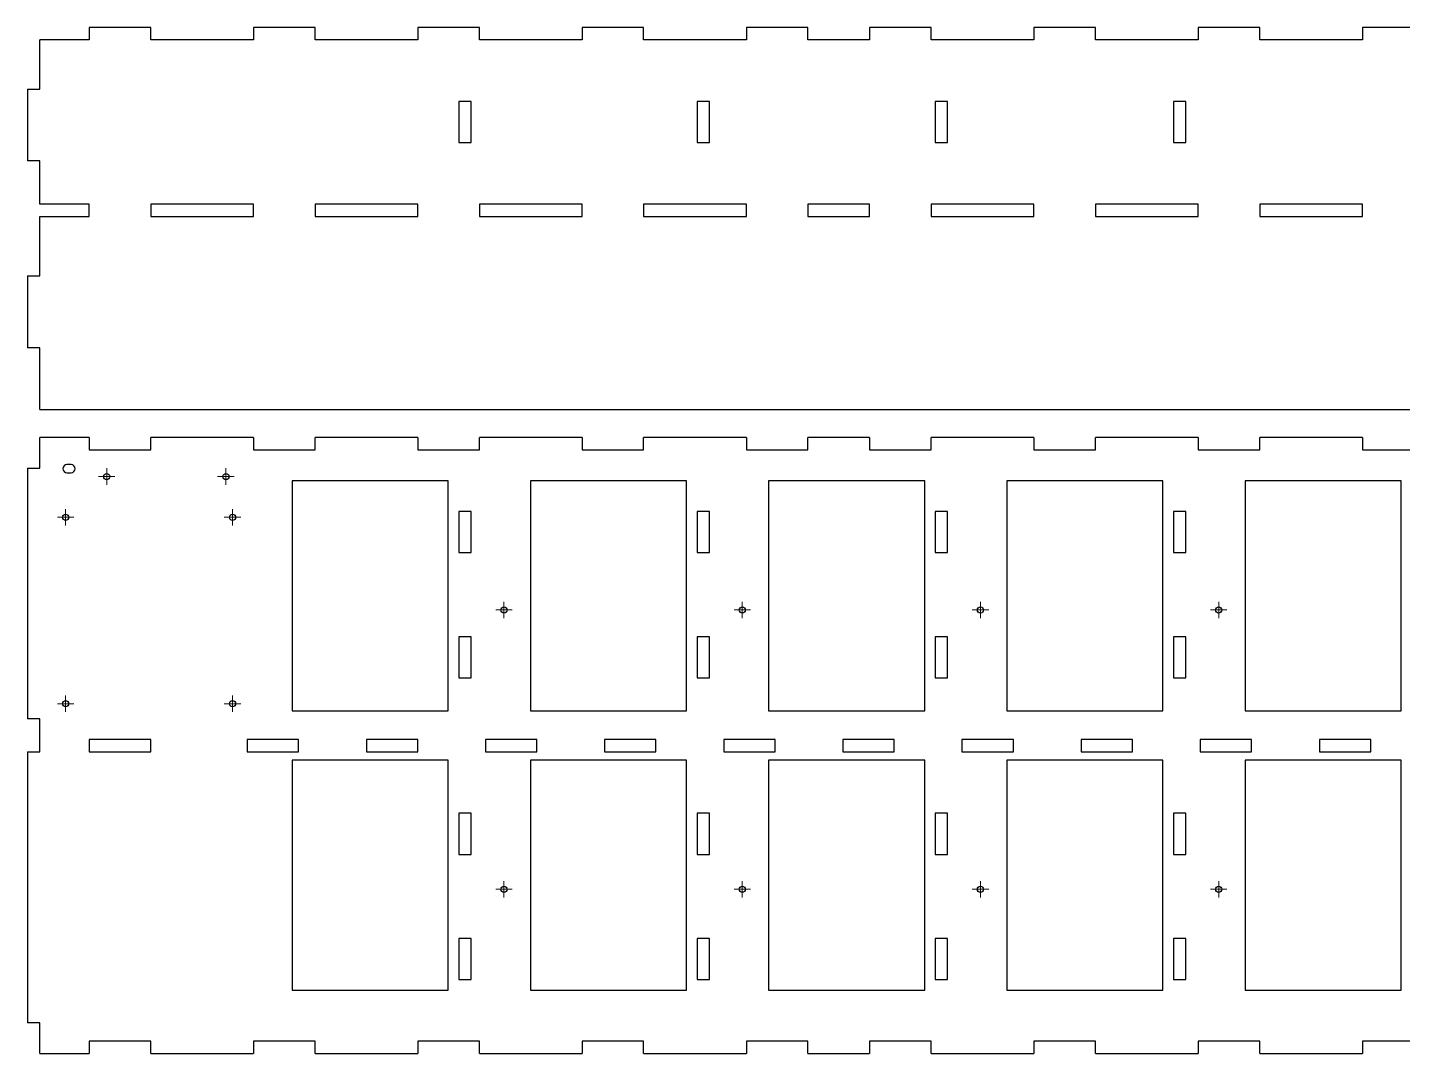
# Model space of a CAD drawing. Header units: millimetres. Extents: x 42 to 1174, y 126 to 1150.
# Drawn here: x 42 to 711, y 650 to 1150 of the extents above; entities that cross this region are included whole.
import ezdxf

# ---------------------------------------------------------------- set-up
doc = ezdxf.new("R2010")
doc.units = ezdxf.units.MM

# ---------------------------------------------------------------- blocks, each defined once
blk = doc.blocks.new('SW_CENTERMARKSYMBOL_1')
at = {"color": 0, "linetype": 'Continuous', "lineweight": 18}
for p, q in [((-2.5, 0), (-4, 0)), ((0, 0), (-2.5, 0)), ((0, 2.5), (0, 4)), ((0, 0), (0, 2.5)), ((0, 0), (0, -2.5)), ((0, 0), (2.5, 0)), ((2.5, 0), (4, 0)), ((0, -2.5), (0, -4))]:
    blk.add_line(p, q, dxfattribs=at)
blk = doc.blocks.new('SW_CENTERMARKSYMBOL_2')
at = {"color": 0, "linetype": 'Continuous', "lineweight": 18}
for p, q in [((-2.5, 0), (-4, 0)), ((0, 0), (-2.5, 0)), ((0, 2.5), (0, 4)), ((0, 0), (0, 2.5)), ((0, 0), (0, -2.5)), ((0, 0), (2.5, 0)), ((2.5, 0), (4, 0)), ((0, -2.5), (0, -4))]:
    blk.add_line(p, q, dxfattribs=at)
blk = doc.blocks.new('SW_CENTERMARKSYMBOL_3')
at = {"color": 0, "linetype": 'Continuous', "lineweight": 18}
for p, q in [((-2.5, 0), (-4, 0)), ((0, 0), (-2.5, 0)), ((0, 2.5), (0, 4)), ((0, 0), (0, 2.5)), ((0, 0), (0, -2.5)), ((0, 0), (2.5, 0)), ((2.5, 0), (4, 0)), ((0, -2.5), (0, -4))]:
    blk.add_line(p, q, dxfattribs=at)
blk = doc.blocks.new('SW_CENTERMARKSYMBOL_4')
at = {"color": 0, "linetype": 'Continuous', "lineweight": 18}
for p, q in [((-2.5, 0), (-4, 0)), ((0, 0), (-2.5, 0)), ((0, 2.5), (0, 4)), ((0, 0), (0, 2.5)), ((0, 0), (0, -2.5)), ((0, 0), (2.5, 0)), ((2.5, 0), (4, 0)), ((0, -2.5), (0, -4))]:
    blk.add_line(p, q, dxfattribs=at)
blk = doc.blocks.new('SW_CENTERMARKSYMBOL_5')
at = {"color": 0, "linetype": 'Continuous', "lineweight": 18}
for p, q in [((-2.5, 0), (-4, 0)), ((0, 0), (-2.5, 0)), ((0, 2.5), (0, 4)), ((0, 0), (0, 2.5)), ((0, 0), (0, -2.5)), ((0, 0), (2.5, 0)), ((2.5, 0), (4, 0)), ((0, -2.5), (0, -4))]:
    blk.add_line(p, q, dxfattribs=at)
blk = doc.blocks.new('SW_CENTERMARKSYMBOL_6')
at = {"color": 0, "linetype": 'Continuous', "lineweight": 18}
for p, q in [((-2.5, 0), (-4, 0)), ((0, 0), (-2.5, 0)), ((0, 2.5), (0, 4)), ((0, 0), (0, 2.5)), ((0, 0), (0, -2.5)), ((0, 0), (2.5, 0)), ((2.5, 0), (4, 0)), ((0, -2.5), (0, -4))]:
    blk.add_line(p, q, dxfattribs=at)
blk = doc.blocks.new('SW_CENTERMARKSYMBOL_7')
at = {"color": 0, "linetype": 'Continuous', "lineweight": 18}
for p, q in [((-2.5, 0), (-4, 0)), ((0, 0), (-2.5, 0)), ((0, 2.5), (0, 4)), ((0, 0), (0, 2.5)), ((0, 0), (0, -2.5)), ((0, 0), (2.5, 0)), ((2.5, 0), (4, 0)), ((0, -2.5), (0, -4))]:
    blk.add_line(p, q, dxfattribs=at)
blk = doc.blocks.new('SW_CENTERMARKSYMBOL_8')
at = {"color": 0, "linetype": 'Continuous', "lineweight": 18}
for p, q in [((-2.5, 0), (-4, 0)), ((0, 0), (-2.5, 0)), ((0, 2.5), (0, 4)), ((0, 0), (0, 2.5)), ((0, 0), (0, -2.5)), ((0, 0), (2.5, 0)), ((2.5, 0), (4, 0)), ((0, -2.5), (0, -4))]:
    blk.add_line(p, q, dxfattribs=at)
blk = doc.blocks.new('SW_CENTERMARKSYMBOL_9')
at = {"color": 0, "linetype": 'Continuous', "lineweight": 18}
for p, q in [((-2.5, 0), (-4, 0)), ((0, 0), (-2.5, 0)), ((0, 2.5), (0, 4)), ((0, 0), (0, 2.5)), ((0, 0), (0, -2.5)), ((0, 0), (2.5, 0)), ((2.5, 0), (4, 0)), ((0, -2.5), (0, -4))]:
    blk.add_line(p, q, dxfattribs=at)
blk = doc.blocks.new('SW_CENTERMARKSYMBOL_10')
at = {"color": 0, "linetype": 'Continuous', "lineweight": 18}
for p, q in [((-2.5, 0), (-4, 0)), ((0, 0), (-2.5, 0)), ((0, 2.5), (0, 4)), ((0, 0), (0, 2.5)), ((0, 0), (0, -2.5)), ((0, 0), (2.5, 0)), ((2.5, 0), (4, 0)), ((0, -2.5), (0, -4))]:
    blk.add_line(p, q, dxfattribs=at)
blk = doc.blocks.new('SW_CENTERMARKSYMBOL_11')
at = {"color": 0, "linetype": 'Continuous', "lineweight": 18}
for p, q in [((-2.5, 0), (-4, 0)), ((0, 0), (-2.5, 0)), ((0, 2.5), (0, 4)), ((0, 0), (0, 2.5)), ((0, 0), (0, -2.5)), ((0, 0), (2.5, 0)), ((2.5, 0), (4, 0)), ((0, -2.5), (0, -4))]:
    blk.add_line(p, q, dxfattribs=at)
blk = doc.blocks.new('SW_CENTERMARKSYMBOL_12')
at = {"color": 0, "linetype": 'Continuous', "lineweight": 18}
for p, q in [((-2.5, 0), (-4, 0)), ((0, 0), (-2.5, 0)), ((0, 2.5), (0, 4)), ((0, 0), (0, 2.5)), ((0, 0), (0, -2.5)), ((0, 0), (2.5, 0)), ((2.5, 0), (4, 0)), ((0, -2.5), (0, -4))]:
    blk.add_line(p, q, dxfattribs=at)
blk = doc.blocks.new('SW_CENTERMARKSYMBOL_13')
at = {"color": 0, "linetype": 'Continuous', "lineweight": 18}
for p, q in [((-2.5, 0), (-4, 0)), ((0, 0), (-2.5, 0)), ((0, 2.5), (0, 4)), ((0, 0), (0, 2.5)), ((0, 0), (0, -2.5)), ((0, 0), (2.5, 0)), ((2.5, 0), (4, 0)), ((0, -2.5), (0, -4))]:
    blk.add_line(p, q, dxfattribs=at)
blk = doc.blocks.new('SW_CENTERMARKSYMBOL_14')
at = {"color": 0, "linetype": 'Continuous', "lineweight": 18}
for p, q in [((-2.5, 0), (-4, 0)), ((0, 0), (-2.5, 0)), ((0, 2.5), (0, 4)), ((0, 0), (0, 2.5)), ((0, 0), (0, -2.5)), ((0, 0), (2.5, 0)), ((2.5, 0), (4, 0)), ((0, -2.5), (0, -4))]:
    blk.add_line(p, q, dxfattribs=at)

msp = doc.modelspace()

# ---------------------------------------------------------------- linework, layer by layer
at = {"color": 7, "linetype": 'Continuous', "lineweight": 25}
for p, q in [((71.56, 1149.52), (71.56, 1143.52)), ((101.56, 1149.52), (71.56, 1149.52)), ((101.56, 1143.52), (101.56, 1149.52)), ((151.56, 1149.52), (151.56, 1143.52)), ((181.56, 1149.52), (151.56, 1149.52)), ((181.56, 1143.52), (181.56, 1149.52)), ((231.56, 1149.52), (231.56, 1143.52)), ((261.56, 1149.52), (231.56, 1149.52)), ((261.56, 1143.52), (261.56, 1149.52)), ((311.56, 1149.52), (311.56, 1143.52)), ((341.56, 1149.52), (311.56, 1149.52)), ((341.56, 1143.52), (341.56, 1149.52)), ((391.56, 1149.52), (391.56, 1143.52)), ((421.56, 1149.52), (391.56, 1149.52)), ((421.56, 1143.52), (421.56, 1149.52)), ((451.56, 1149.52), (451.56, 1143.52)), ((481.56, 1149.52), (451.56, 1149.52)), ((481.56, 1143.52), (481.56, 1149.52)), ((531.56, 1149.52), (531.56, 1143.52)), ((561.56, 1149.52), (531.56, 1149.52)), ((561.56, 1143.52), (561.56, 1149.52)), ((611.56, 1149.52), (611.56, 1143.52)), ((641.56, 1149.52), (611.56, 1149.52)), ((641.56, 1143.52), (641.56, 1149.52)), ((691.56, 1149.52), (691.56, 1143.52)), ((721.56, 1149.52), (691.56, 1149.52)), ((47.56, 1119.52), (47.56, 1143.52)), ((71.56, 1143.52), (47.56, 1143.52)), ((151.56, 1143.52), (101.56, 1143.52)), ((231.56, 1143.52), (181.56, 1143.52)), ((311.56, 1143.52), (261.56, 1143.52)), ((391.56, 1143.52), (341.56, 1143.52)), ((451.56, 1143.52), (421.56, 1143.52)), ((531.56, 1143.52), (481.56, 1143.52)), ((611.56, 1143.52), (561.56, 1143.52)), ((691.56, 1143.52), (641.56, 1143.52)), ((41.56, 1119.52), (47.56, 1119.52)), ((41.56, 1119.52), (41.56, 1084.52)), ((257.56, 1113.52), (251.56, 1113.52)), ((251.56, 1113.52), (251.56, 1093.52)), ((257.56, 1093.52), (257.56, 1113.52)), ((373.56, 1113.52), (367.56, 1113.52)), ((367.56, 1113.52), (367.56, 1093.52)), ((373.56, 1093.52), (373.56, 1113.52)), ((489.56, 1113.52), (483.56, 1113.52)), ((483.56, 1113.52), (483.56, 1093.52)), ((489.56, 1093.52), (489.56, 1113.52)), ((605.56, 1113.52), (599.56, 1113.52)), ((599.56, 1113.52), (599.56, 1093.52)), ((605.56, 1093.52), (605.56, 1113.52)), ((251.56, 1093.52), (257.56, 1093.52)), ((367.56, 1093.52), (373.56, 1093.52)), ((483.56, 1093.52), (489.56, 1093.52)), ((599.56, 1093.52), (605.56, 1093.52)), ((47.56, 1084.52), (41.56, 1084.52)), ((47.56, 1063.52), (47.56, 1084.52)), ((71.56, 1063.52), (47.56, 1063.52)), ((71.56, 1057.52), (71.56, 1063.52)), ((151.56, 1063.52), (101.56, 1063.52)), ((101.56, 1063.52), (101.56, 1057.52)), ((151.56, 1057.52), (151.56, 1063.52)), ((231.56, 1063.52), (181.56, 1063.52)), ((181.56, 1063.52), (181.56, 1057.52)), ((231.56, 1057.52), (231.56, 1063.52)), ((311.56, 1063.52), (261.56, 1063.52)), ((261.56, 1063.52), (261.56, 1057.52)), ((311.56, 1057.52), (311.56, 1063.52)), ((391.56, 1063.52), (341.56, 1063.52)), ((341.56, 1063.52), (341.56, 1057.52)), ((391.56, 1057.52), (391.56, 1063.52)), ((421.56, 1063.52), (421.56, 1057.52)), ((451.56, 1063.52), (421.56, 1063.52)), ((451.56, 1057.52), (451.56, 1063.52)), ((481.56, 1063.52), (481.56, 1057.52)), ((531.56, 1063.52), (481.56, 1063.52)), ((531.56, 1057.52), (531.56, 1063.52)), ((561.56, 1063.52), (561.56, 1057.52)), ((611.56, 1063.52), (561.56, 1063.52)), ((611.56, 1057.52), (611.56, 1063.52)), ((641.56, 1063.52), (641.56, 1057.52)), ((691.56, 1063.52), (641.56, 1063.52)), ((691.56, 1057.52), (691.56, 1063.52)), ((47.56, 1028.52), (47.56, 1057.52)), ((47.56, 1057.52), (71.56, 1057.52)), ((101.56, 1057.52), (151.56, 1057.52)), ((181.56, 1057.52), (231.56, 1057.52)), ((261.56, 1057.52), (311.56, 1057.52)), ((341.56, 1057.52), (391.56, 1057.52)), ((421.56, 1057.52), (451.56, 1057.52)), ((481.56, 1057.52), (531.56, 1057.52)), ((561.56, 1057.52), (611.56, 1057.52)), ((641.56, 1057.52), (691.56, 1057.52)), ((41.56, 1028.52), (47.56, 1028.52)), ((41.56, 1028.52), (41.56, 993.52)), ((47.56, 993.52), (41.56, 993.52)), ((47.56, 963.52), (47.56, 993.52)), ((47.56, 963.52), (825.56, 963.52)), ((47.56, 934.84), (47.56, 949.84)), ((71.56, 949.84), (47.56, 949.84)), ((71.56, 949.84), (71.56, 943.84)), ((101.56, 943.84), (101.56, 949.84)), ((151.56, 949.84), (101.56, 949.84)), ((151.56, 949.84), (151.56, 943.84)), ((181.56, 943.84), (181.56, 949.84)), ((231.56, 949.84), (181.56, 949.84)), ((231.56, 949.84), (231.56, 943.84)), ((261.56, 943.84), (261.56, 949.84)), ((311.56, 949.84), (261.56, 949.84)), ((311.56, 949.84), (311.56, 943.84)), ((341.56, 943.84), (341.56, 949.84)), ((391.56, 949.84), (341.56, 949.84)), ((391.56, 949.84), (391.56, 943.84)), ((421.56, 943.84), (421.56, 949.84)), ((451.56, 949.84), (421.56, 949.84)), ((451.56, 949.84), (451.56, 943.84)), ((481.56, 943.84), (481.56, 949.84)), ((531.56, 949.84), (481.56, 949.84)), ((531.56, 949.84), (531.56, 943.84)), ((561.56, 943.84), (561.56, 949.84)), ((611.56, 949.84), (561.56, 949.84)), ((611.56, 949.84), (611.56, 943.84)), ((641.56, 943.84), (641.56, 949.84)), ((691.56, 949.84), (641.56, 949.84)), ((691.56, 949.84), (691.56, 943.84)), ((71.56, 943.84), (101.56, 943.84)), ((151.56, 943.84), (181.56, 943.84)), ((231.56, 943.84), (261.56, 943.84)), ((311.56, 943.84), (341.56, 943.84)), ((391.56, 943.84), (421.56, 943.84)), ((451.56, 943.84), (481.56, 943.84)), ((531.56, 943.84), (561.56, 943.84)), ((611.56, 943.84), (641.56, 943.84)), ((691.56, 943.84), (721.56, 943.84)), ((41.56, 934.84), (41.56, 812.84)), ((41.56, 934.84), (47.56, 934.84)), ((62.78, 936.66), (60.78, 936.66)), ((60.78, 932.66), (62.78, 932.66)), ((246.41, 928.69), (170.41, 928.69)), ((170.41, 928.69), (170.41, 816.69)), ((246.41, 816.69), (246.41, 928.69)), ((362.41, 928.69), (286.41, 928.69)), ((286.41, 928.69), (286.41, 816.69)), ((362.41, 816.69), (362.41, 928.69)), ((478.41, 928.69), (402.41, 928.69)), ((402.41, 928.69), (402.41, 816.69)), ((478.41, 816.69), (478.41, 928.69)), ((594.41, 928.69), (518.41, 928.69)), ((518.41, 928.69), (518.41, 816.69)), ((594.41, 816.69), (594.41, 928.69)), ((710.41, 928.69), (634.41, 928.69)), ((634.41, 928.69), (634.41, 816.69)), ((710.41, 816.69), (710.41, 928.69)), ((251.56, 913.84), (251.56, 893.84)), ((257.56, 913.84), (251.56, 913.84)), ((257.56, 893.84), (257.56, 913.84)), ((367.56, 913.84), (367.56, 893.84)), ((373.56, 913.84), (367.56, 913.84)), ((373.56, 893.84), (373.56, 913.84)), ((483.56, 913.84), (483.56, 893.84)), ((489.56, 913.84), (483.56, 913.84)), ((489.56, 893.84), (489.56, 913.84)), ((599.56, 913.84), (599.56, 893.84)), ((605.56, 913.84), (599.56, 913.84)), ((605.56, 893.84), (605.56, 913.84)), ((251.56, 893.84), (257.56, 893.84)), ((367.56, 893.84), (373.56, 893.84)), ((483.56, 893.84), (489.56, 893.84)), ((599.56, 893.84), (605.56, 893.84)), ((251.56, 852.84), (251.56, 832.84)), ((257.56, 852.84), (251.56, 852.84)), ((257.56, 832.84), (257.56, 852.84)), ((367.56, 852.84), (367.56, 832.84)), ((373.56, 852.84), (367.56, 852.84)), ((373.56, 832.84), (373.56, 852.84)), ((483.56, 852.84), (483.56, 832.84)), ((489.56, 852.84), (483.56, 852.84)), ((489.56, 832.84), (489.56, 852.84)), ((599.56, 852.84), (599.56, 832.84)), ((605.56, 852.84), (599.56, 852.84)), ((605.56, 832.84), (605.56, 852.84)), ((251.56, 832.84), (257.56, 832.84)), ((367.56, 832.84), (373.56, 832.84)), ((483.56, 832.84), (489.56, 832.84)), ((599.56, 832.84), (605.56, 832.84)), ((47.56, 812.84), (41.56, 812.84)), ((47.56, 796.84), (47.56, 812.84)), ((170.41, 816.69), (246.41, 816.69)), ((286.41, 816.69), (362.41, 816.69)), ((402.41, 816.69), (478.41, 816.69)), ((518.41, 816.69), (594.41, 816.69)), ((634.41, 816.69), (710.41, 816.69)), ((41.56, 796.84), (47.56, 796.84)), ((41.56, 796.84), (41.56, 664.84)), ((101.56, 802.84), (71.56, 802.84)), ((71.56, 802.84), (71.56, 796.84)), ((71.56, 796.84), (101.56, 796.84)), ((101.56, 796.84), (101.56, 802.84)), ((173.56, 802.84), (148.56, 802.84)), ((148.56, 802.84), (148.56, 796.84)), ((148.56, 796.84), (173.56, 796.84)), ((173.56, 796.84), (173.56, 802.84)), ((231.56, 802.84), (206.56, 802.84)), ((206.56, 802.84), (206.56, 796.84)), ((206.56, 796.84), (231.56, 796.84)), ((231.56, 796.84), (231.56, 802.84)), ((289.56, 802.84), (264.56, 802.84)), ((264.56, 802.84), (264.56, 796.84)), ((264.56, 796.84), (289.56, 796.84)), ((289.56, 796.84), (289.56, 802.84)), ((347.56, 802.84), (322.56, 802.84)), ((322.56, 802.84), (322.56, 796.84)), ((322.56, 796.84), (347.56, 796.84)), ((347.56, 796.84), (347.56, 802.84)), ((405.56, 802.84), (380.56, 802.84)), ((380.56, 802.84), (380.56, 796.84)), ((380.56, 796.84), (405.56, 796.84)), ((405.56, 796.84), (405.56, 802.84)), ((463.56, 802.84), (438.56, 802.84)), ((438.56, 802.84), (438.56, 796.84)), ((438.56, 796.84), (463.56, 796.84)), ((463.56, 796.84), (463.56, 802.84)), ((521.56, 802.84), (496.56, 802.84)), ((496.56, 802.84), (496.56, 796.84)), ((496.56, 796.84), (521.56, 796.84)), ((521.56, 796.84), (521.56, 802.84)), ((579.56, 802.84), (554.56, 802.84)), ((554.56, 802.84), (554.56, 796.84)), ((554.56, 796.84), (579.56, 796.84)), ((579.56, 796.84), (579.56, 802.84)), ((637.56, 802.84), (612.56, 802.84)), ((612.56, 802.84), (612.56, 796.84)), ((612.56, 796.84), (637.56, 796.84)), ((637.56, 796.84), (637.56, 802.84)), ((695.56, 802.84), (670.56, 802.84)), ((670.56, 802.84), (670.56, 796.84)), ((670.56, 796.84), (695.56, 796.84)), ((695.56, 796.84), (695.56, 802.84)), ((246.41, 792.69), (170.41, 792.69)), ((170.41, 792.69), (170.41, 680.69)), ((246.41, 680.69), (246.41, 792.69)), ((362.41, 792.69), (286.41, 792.69)), ((286.41, 792.69), (286.41, 680.69)), ((362.41, 680.69), (362.41, 792.69)), ((478.41, 792.69), (402.41, 792.69)), ((402.41, 792.69), (402.41, 680.69)), ((478.41, 680.69), (478.41, 792.69)), ((594.41, 792.69), (518.41, 792.69)), ((518.41, 792.69), (518.41, 680.69)), ((594.41, 680.69), (594.41, 792.69)), ((710.41, 792.69), (634.41, 792.69)), ((634.41, 792.69), (634.41, 680.69)), ((710.41, 680.69), (710.41, 792.69)), ((251.56, 766.84), (251.56, 746.84)), ((257.56, 766.84), (251.56, 766.84)), ((257.56, 746.84), (257.56, 766.84)), ((367.56, 766.84), (367.56, 746.84)), ((373.56, 766.84), (367.56, 766.84)), ((373.56, 746.84), (373.56, 766.84)), ((483.56, 766.84), (483.56, 746.84)), ((489.56, 766.84), (483.56, 766.84)), ((489.56, 746.84), (489.56, 766.84)), ((599.56, 766.84), (599.56, 746.84)), ((605.56, 766.84), (599.56, 766.84)), ((605.56, 746.84), (605.56, 766.84)), ((251.56, 746.84), (257.56, 746.84)), ((367.56, 746.84), (373.56, 746.84)), ((483.56, 746.84), (489.56, 746.84)), ((599.56, 746.84), (605.56, 746.84)), ((251.56, 705.84), (251.56, 685.84)), ((257.56, 705.84), (251.56, 705.84)), ((257.56, 685.84), (257.56, 705.84)), ((367.56, 705.84), (367.56, 685.84)), ((373.56, 705.84), (367.56, 705.84)), ((373.56, 685.84), (373.56, 705.84)), ((483.56, 705.84), (483.56, 685.84)), ((489.56, 705.84), (483.56, 705.84)), ((489.56, 685.84), (489.56, 705.84)), ((599.56, 705.84), (599.56, 685.84)), ((605.56, 705.84), (599.56, 705.84)), ((605.56, 685.84), (605.56, 705.84)), ((251.56, 685.84), (257.56, 685.84)), ((367.56, 685.84), (373.56, 685.84)), ((483.56, 685.84), (489.56, 685.84)), ((599.56, 685.84), (605.56, 685.84)), ((170.41, 680.69), (246.41, 680.69)), ((286.41, 680.69), (362.41, 680.69)), ((402.41, 680.69), (478.41, 680.69)), ((518.41, 680.69), (594.41, 680.69)), ((634.41, 680.69), (710.41, 680.69)), ((47.56, 664.84), (41.56, 664.84)), ((47.56, 649.84), (47.56, 664.84)), ((47.56, 649.84), (71.56, 649.84)), ((101.56, 655.84), (71.56, 655.84)), ((71.56, 655.84), (71.56, 649.84)), ((101.56, 649.84), (101.56, 655.84)), ((101.56, 649.84), (151.56, 649.84)), ((181.56, 655.84), (151.56, 655.84)), ((151.56, 655.84), (151.56, 649.84)), ((181.56, 649.84), (181.56, 655.84)), ((181.56, 649.84), (231.56, 649.84)), ((261.56, 655.84), (231.56, 655.84)), ((231.56, 655.84), (231.56, 649.84)), ((261.56, 649.84), (261.56, 655.84)), ((261.56, 649.84), (311.56, 649.84)), ((341.56, 655.84), (311.56, 655.84)), ((311.56, 655.84), (311.56, 649.84)), ((341.56, 649.84), (341.56, 655.84)), ((341.56, 649.84), (391.56, 649.84)), ((421.56, 655.84), (391.56, 655.84)), ((391.56, 655.84), (391.56, 649.84)), ((421.56, 649.84), (421.56, 655.84)), ((421.56, 649.84), (451.56, 649.84)), ((481.56, 655.84), (451.56, 655.84)), ((451.56, 655.84), (451.56, 649.84)), ((481.56, 649.84), (481.56, 655.84)), ((481.56, 649.84), (531.56, 649.84)), ((561.56, 655.84), (531.56, 655.84)), ((531.56, 655.84), (531.56, 649.84)), ((561.56, 649.84), (561.56, 655.84)), ((561.56, 649.84), (611.56, 649.84)), ((641.56, 655.84), (611.56, 655.84)), ((611.56, 655.84), (611.56, 649.84)), ((641.56, 649.84), (641.56, 655.84)), ((641.56, 649.84), (691.56, 649.84)), ((721.56, 655.84), (691.56, 655.84)), ((691.56, 655.84), (691.56, 649.84))]:
    msp.add_line(p, q, dxfattribs=at)
for centre in [(80.15, 930.84), (138.15, 930.84), (60.1, 911), (141.38, 911), (273.56, 865.84), (389.56, 865.84), (505.56, 865.84), (621.56, 865.84), (60.1, 820.16), (141.38, 820.16), (273.56, 729.84), (389.56, 729.84), (505.56, 729.84), (621.56, 729.84)]:
    msp.add_circle(centre, 1.5, dxfattribs=at)
for centre, start, end in [((60.78, 934.66), 90, 270), ((62.78, 934.66), 270, 90)]:
    msp.add_arc(centre, 2, start, end, dxfattribs=at)

# ---------------------------------------------------------------- block references
at = {"color": 7, "linetype": 'Continuous', "lineweight": 18}
for name, p in [('SW_CENTERMARKSYMBOL_1', (80.15, 930.84)), ('SW_CENTERMARKSYMBOL_2', (138.15, 930.84)), ('SW_CENTERMARKSYMBOL_4', (60.1, 911)), ('SW_CENTERMARKSYMBOL_3', (141.38, 911)), ('SW_CENTERMARKSYMBOL_7', (273.56, 865.84)), ('SW_CENTERMARKSYMBOL_9', (389.56, 865.84)), ('SW_CENTERMARKSYMBOL_11', (505.56, 865.84)), ('SW_CENTERMARKSYMBOL_13', (621.56, 865.84)), ('SW_CENTERMARKSYMBOL_5', (60.1, 820.16)), ('SW_CENTERMARKSYMBOL_6', (141.38, 820.16)), ('SW_CENTERMARKSYMBOL_8', (273.56, 729.84)), ('SW_CENTERMARKSYMBOL_10', (389.56, 729.84)), ('SW_CENTERMARKSYMBOL_12', (505.56, 729.84)), ('SW_CENTERMARKSYMBOL_14', (621.56, 729.84))]:
    msp.add_blockref(name, p, dxfattribs=at)

doc.saveas('drawing.dxf')
